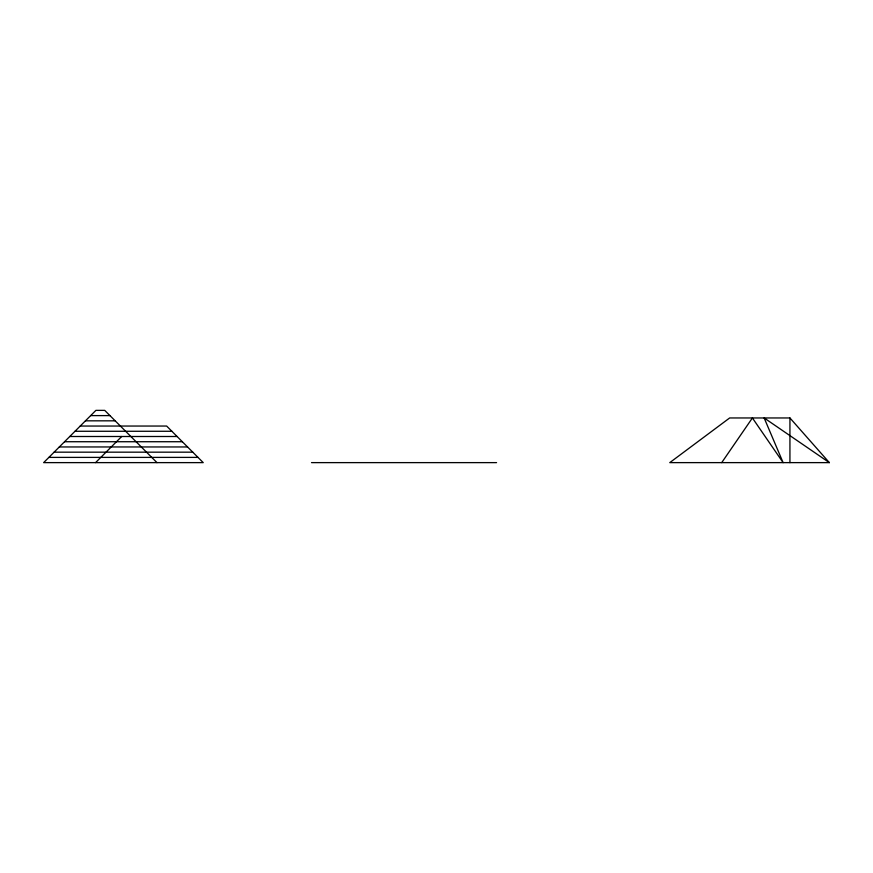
<?xml version="1.0" encoding="UTF-8"?>
<svg xmlns="http://www.w3.org/2000/svg" width="873" height="873" viewBox="0 0 873 873"><rect width="100%" height="100%" fill="white"/><g stroke="black" fill="none" stroke-linecap="round" stroke-linejoin="round"><path stroke-width="1.31" d="M721.709 462.625L752.406 417.96L783.114 462.625L764.159 417.96L829.35 462.625L669.777 462.625L729.664 417.96L789.934 417.96L829.35 462.625M95.572 462.625L121.696 436.5M90.672 415.603L109.954 415.603M85.445 420.83L115.181 420.83M80.218 426.046L166.645 426.046L203.223 462.625L43.65 462.625L95.899 410.375L104.727 410.375L156.976 462.625M75.002 431.273L171.872 431.273M69.775 436.5L177.099 436.5M64.547 441.727L182.326 441.727M59.32 446.954L187.542 446.954M54.104 452.17L192.769 452.17M48.877 457.397L197.996 457.397M311.519 462.625L496.562 462.625M789.934 417.96L789.934 462.625"/></g></svg>
